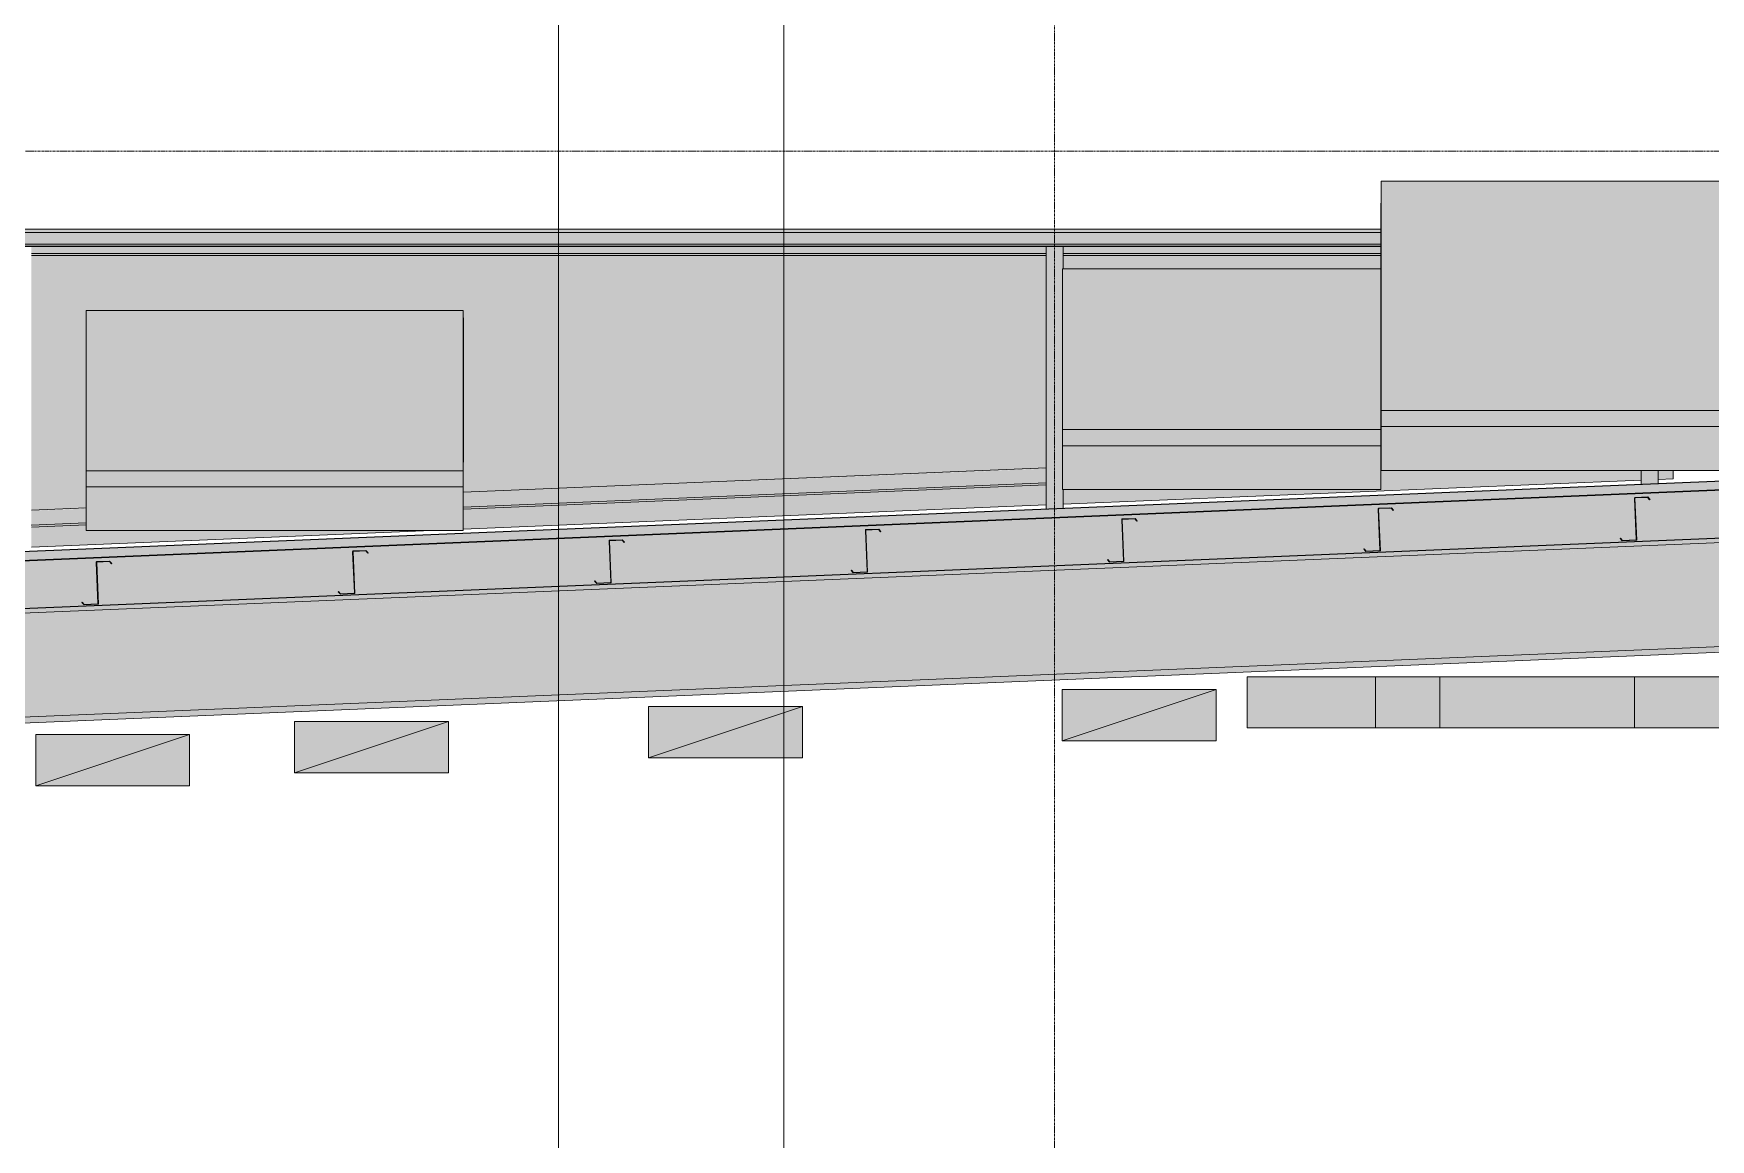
# Model space of a CAD drawing. Header units: inches. Extents: x -23445 to -32, y -314 to 853.
# Drawn here: x -4934.9 to -4542.8, y 30.6 to 289.3 of the extents above; entities that cross this region are included whole.
import ezdxf

# ---------------------------------------------------------------- set-up
doc = ezdxf.new("R2010")
doc.units = ezdxf.units.IN
doc.header["$MEASUREMENT"] = 0
doc.linetypes.add('Grid Line 1_2_', pattern=[0.8749999999999999, 0.4999999999999999, -0.125, 0.125, -0.125])
for name, color, linetype, lineweight in [('A-CLNG', 13, 'Continuous', 9), ('A-CLNG-PATT', 13, 'Continuous', 9), ('A-FLOR-LEVL', 51, 'Continuous', 9), ('A-ROOF', 132, 'Continuous', 9), ('A-WALL', 113, 'Continuous', 9), ('G-ANNO-SYMB', 111, 'Continuous', 9), ('M-EQPM', 50, 'Continuous', 9), ('M-HVAC-DUCT', 70, 'Continuous', 9), ('M-HVAC-DUCT-ANNO', 70, 'Continuous', 9), ('S-BEAM', 12, 'Continuous', 9), ('S-COLS', 52, 'Continuous', 9), ('S-GRID', 1, 'Continuous', 9)]:
    doc.layers.add(name, color=color, linetype=linetype, lineweight=lineweight)
pattern_1 = [(45, (-5032.996, 67.247), (-19.00703027829439, 19.0070302782944), []), (45, (-5032.996, 96.04700000000001), (-19.00703027829439, 19.0070302782944), [])]

# ---------------------------------------------------------------- blocks, each defined once
blk = doc.blocks.new('W-Wide Flange - 2_-3_ deep-1401636-Building Section - East_West looking South _ Fieldhouse')
at = {"layer": 'S-BEAM'}
for points in [[(22084.19640942963, 144.0769256014736), (22780.63922535237, 173.0953762649185), (22780.63922535237, 174.2012395152754), (22084.15041165146, 145.1808722777376), (22084.18952763813, 144.2420885976281)], [(22084.23346061443, 143.1876971664208), (22780.63922535237, 172.2076167838498), (22780.63922535237, 173.0953762649185), (22084.19767191814, 144.0466258773089), (22084.22387106216, 143.4178464208588)], [(22085.17014787045, 120.7072030218436), (22780.63922535237, 149.6850812502552), (22780.63922535237, 172.2046040304987), (22084.23346061443, 143.1876971664208)], [(22085.20719905524, 119.8179745867909), (22780.63922535237, 148.8259468737266), (22780.63922535237, 149.6850812502552), (22085.17014787045, 120.7072030218436), (22085.20593656674, 119.8482743109554)], [(22085.26381659605, 118.4591536073858), (22780.63922535237, 147.4331289722292), (22780.63922535237, 148.7943090158353), (22085.20719905524, 119.8179745867909)]]:
    blk.add_hatch(color=256, dxfattribs=at).paths.add_polyline_path(points, flags=0)
for p, q in [((22084.19640942963, 144.0769256014735), (22780.63922535237, 173.0953762649185)), ((22085.20719905524, 119.8179745867912), (22780.63922535237, 148.7943090158357)), ((22085.26381659605, 118.4591536073856), (22780.63922535237, 147.4331289722297))]:
    blk.add_line(p, q, dxfattribs=at)
blk = doc.blocks.new('Girt_C - 8_D-1405601-Building Section - East_West looking South _ Fieldhouse')
at = {"layer": 'S-BEAM'}
h = blk.add_hatch(color=256, dxfattribs=at)
h.paths.add_polyline_path([(22631.39022535222, 237.7968750001027), (22631.39022535222, 239.4558058261859), (22557.14022535241, 239.4558058261859), (22557.14022535241, 237.7968750001027), (22562.45950625957, 237.7968750001027)], flags=0)
h.paths.add_polyline_path([(22071.68522535232, 237.7968750001028), (22311.89022535241, 237.7968750001027), (22311.89022535241, 239.4558058261859), (22073.23933700476, 239.5000000000084), (22072.76522535241, 240.0746197918102), (22072.76522535241, 241.109375000103), (22069.14022535252, 241.109375000103), (22069.14022535252, 240.8263715670176), (22071.68522535232, 240.8263715670176), (22071.68522535232, 239.455805826186)], flags=0)
h.paths.add_polyline_path([(22553.14022535241, 237.7968750001027), (22553.14022535241, 239.4558058261859), (22315.89022535241, 239.4558058261859), (22315.89022535241, 237.7968750001027), (22545.17988125957, 237.7968750001027)], flags=0)
h.paths.add_polyline_path([(22068.16076668256, 240.8263715670176), (22069.03085035252, 240.8263715670176), (22069.03085035252, 241.109375000103), (22067.90208445955, 241.109375000103), (22067.97910579338, 240.8263715670176), (22068.00434708953, 240.8263715670176)], flags=0)
h = blk.add_hatch(color=256, dxfattribs=at)
h.paths.add_polyline_path([(22320.54475625957, 237.3147842928376), (22553.14022535241, 237.3147842928376), (22553.14022535241, 237.7968750001027), (22315.89022535241, 237.7968750001027), (22315.89022535241, 237.3147842928376)], flags=0)
h.paths.add_polyline_path([(22631.39022535222, 237.3147842928376), (22631.39022535222, 237.7968750001027), (22557.14022535241, 237.7968750001027), (22557.14022535241, 237.3147842928376), (22562.45950625957, 237.3147842928376)], flags=0)
h.paths.add_polyline_path([(22078.63000625957, 237.3147842928377), (22311.89022535241, 237.3147842928376), (22311.89022535241, 237.7968750001027), (22071.68522535232, 237.7968750001028), (22071.68522535232, 237.3147842928377)], flags=0)
h = blk.add_hatch(color=256, dxfattribs=at)
h.paths.add_polyline_path([(22631.39022535222, 237.3138699922462), (22631.39022535222, 237.3147842928376), (22562.45950625957, 237.3138699922462)], flags=0)
h.paths.add_polyline_path([(22553.14022535241, 237.3138699922462), (22553.14022535241, 237.3147842928376), (22545.17988125957, 237.3138699922462)], flags=0)
for p, q in [((22315.89022535241, 237.7968750001014), (22553.14022535241, 237.7968750001014)), ((22553.14022535241, 237.3147842928364), (22315.89022535241, 237.3147842928365)), ((22557.14022535241, 237.7968750001014), (22631.39022535221, 237.7968750001014)), ((22631.39022535221, 237.3147842928364), (22557.14022535241, 237.3147842928364))]:
    blk.add_line(p, q, dxfattribs=at)
blk = doc.blocks.new('Girt_C - 8_D-1405602-Building Section - East_West looking South _ Fieldhouse')
at = {"layer": 'S-BEAM'}
h = blk.add_hatch(color=256, dxfattribs=at)
h.paths.add_polyline_path([(22071.68522535232, 167.4175553611139), (22311.89022535241, 177.4832368406996), (22311.89022535241, 177.6137597176203), (22071.68522535232, 167.5796763505771), (22071.68522535232, 167.5108411812278)], flags=0)
h.paths.add_polyline_path([(22315.89022535241, 177.5927636944516), (22328.70272535242, 178.1812277319162), (22328.70272535242, 178.3142805509538), (22315.89022535241, 177.7279832895158), (22315.89022535241, 177.6493015880503)], flags=0)
h.paths.add_polyline_path([(22416.82772535242, 181.7984928611192), (22553.14022535241, 187.4990169154113), (22553.14022535241, 187.6658430509536), (22416.82772535242, 181.9225932755881), (22416.82772535242, 181.8398416970306)], flags=0)
h.paths.add_polyline_path([(22631.39022535221, 190.7385970277766), (22631.51522535222, 190.7528480588463), (22631.51522535222, 190.9314680509463), (22631.39022535221, 190.8390614379236), (22631.39022535221, 190.7476585354905)], flags=0)
h = blk.add_hatch(color=256, dxfattribs=at)
h.paths.add_polyline_path([(22071.68522535232, 164.1021811740219), (22311.89022535241, 174.1764206600276), (22311.89022535241, 177.4260970277855), (22071.68522535232, 167.4175553611139), (22071.68522535232, 164.411170660027)], flags=0)
h.paths.add_polyline_path([(22315.89022535241, 174.277389507359), (22328.70272535242, 174.8368650067025), (22328.70272535242, 178.1266178611191), (22315.89022535241, 177.5927636944516)], flags=0)
h.paths.add_polyline_path([(22416.82772535242, 178.4831186740265), (22553.14022535241, 184.1628061740263), (22553.14022535241, 187.4781803611189), (22416.82772535242, 181.7984928611192)], flags=0)
h.paths.add_polyline_path([(22631.39022535221, 187.423222840684), (22631.51522535222, 187.4284311740182), (22631.51522535222, 190.7438053611102), (22631.39022535221, 190.7385970277766), (22631.39022535221, 188.7204819703673)], flags=0)
h = blk.add_hatch(color=256, dxfattribs=at)
h.paths.add_polyline_path([(22071.68522535232, 163.6196721667152), (22311.89022535241, 173.6282138333869), (22311.89022535241, 174.1107228406929), (22071.68522535232, 164.1021811740219)], flags=0)
h.paths.add_polyline_path([(22315.89022535241, 173.7948805000523), (22328.70272535242, 174.3287346667198), (22328.70272535242, 174.8112436740265), (22315.89022535241, 174.277389507359), (22315.89022535241, 174.1764206600272)], flags=0)
h.paths.add_polyline_path([(22416.82772535242, 178.0006096667198), (22553.14022535241, 183.6802971667196), (22553.14022535241, 184.1628061740263), (22416.82772535242, 178.4831186740265)], flags=0)
h.paths.add_polyline_path([(22631.39022535221, 186.940713833378), (22634.66455760197, 187.0771443437845), (22631.51522535222, 187.0771443437847), (22631.51522535222, 187.4284311740182), (22631.39022535221, 187.423222840684)], flags=0)
for p, q in [((22631.51522535222, 190.9314680509463), (22631.39022535221, 190.9262597176127)), ((22553.14022535241, 187.6658430509543), (22416.82772535242, 181.9861555509539)), ((22631.39022535221, 187.423222840684), (22631.51522535222, 187.4284311740176)), ((22634.66455760196, 187.0771443437837), (22631.39022535221, 186.9407138333775)), ((22416.82772535242, 178.4831186740259), (22553.14022535241, 184.1628061740257)), ((22553.14022535241, 183.6802971667192), (22416.82772535242, 178.0006096667194)), ((22328.70272535242, 178.3142805509538), (22315.89022535241, 177.7804263842877)), ((22315.87446744607, 174.2767329279281), (22328.70272535242, 174.8112436740259)), ((22328.70272535242, 174.3287346667194), (22315.87486375481, 173.7942404334858))]:
    blk.add_line(p, q, dxfattribs=at)
blk = doc.blocks.new('Girt_Z - 10_D-V198-Building Section - East_West looking South _ Fieldhouse')
at = {"layer": 'S-BEAM', "lineweight": 15}
for p, q in [((22690.73957785752, 180.5317517642919), (22691.14027420054, 170.9150395316995)), ((22691.25735775737, 170.732311825401), (22690.84885690143, 180.5363323680285)), ((22693.8540629838, 180.8491846677222), (22690.91910958159, 180.7268949426302)), ((22690.9207970303, 180.6174953505892), (22693.80765813986, 180.7377812301545)), ((22693.80765813986, 180.7377812301545), (22694.27886724577, 180.221487105489)), ((22694.35965388923, 180.2952191125322), (22693.8540629838, 180.8491846677222)), ((22694.27886724577, 180.221487105489), (22694.35965388923, 180.2952191125322)), ((22687.46047937371, 171.2195062992305), (22687.37969273025, 171.1457742921874)), ((22687.37969273025, 171.1457742921874), (22687.88528363569, 170.5918087369974)), ((22687.93168847962, 170.7032121745651), (22687.46047937371, 171.2195062992305)), ((22687.88528363569, 170.5918087369974), (22691.25735775737, 170.732311825401)), ((22691.06955896019, 170.8339567779223), (22687.93168847962, 170.7032121745651))]:
    blk.add_line(p, q, dxfattribs=at)
for centre, radius, start, end in [((22690.92691530872, 180.5395574914255), 0.1874999999984359, 92.38594402969582, 182.3859440303869), ((22690.9269404919, 180.5395858509648), 0.07815134197464949, 94.50866165067437, 182.3859440303961), ((22691.06216324113, 170.9117849083908), 0.07817873465977615, 275.4283057392703, 2.385944029047335)]:
    blk.add_arc(centre, radius, start, end, dxfattribs=at)
blk = doc.blocks.new('Girt_Z - 10_D-V199-Building Section - East_West looking South _ Fieldhouse')
at = {"layer": 'S-BEAM'}
h = blk.add_hatch(dxfattribs=at)
h.set_pattern_fill('FP_54', color=256, style=0, pattern_type=2)
h.set_pattern_definition(pattern_1)
h.paths.add_polyline_path([(22627.93729925014, 168.0939760542665), (22631.30937337183, 168.2344791426708), (22631.12157457465, 168.3361240951918), (22627.98370409407, 168.2053794918353), (22627.51249498817, 168.7216736165002), (22627.43170834471, 168.6479416094568)], flags=0)
h.paths.add_polyline_path([(22631.30937337183, 168.2344791426708), (22630.90087251589, 178.0384996852979), (22630.79159347197, 178.0339190815613), (22631.192289815, 168.4172068489694)], flags=0)
h.paths.add_polyline_path([(22634.33088286023, 177.723654422758), (22634.41166950369, 177.7973864298014), (22633.90607859825, 178.3513519849917), (22630.97112519605, 178.2290622598997), (22630.97281264476, 178.1196626678583), (22633.85967375432, 178.2399485474236)], flags=0)
at = {"layer": 'S-BEAM', "lineweight": 15}
for p, q in [((22630.79159347197, 178.0339190815613), (22631.192289815, 168.4172068489689)), ((22631.30937337183, 168.2344791426704), (22630.90087251589, 178.0384996852979)), ((22633.90607859825, 178.3513519849916), (22630.97112519605, 178.2290622598996)), ((22630.97281264476, 178.1196626678585), (22633.85967375432, 178.2399485474238)), ((22633.85967375432, 178.2399485474238), (22634.33088286023, 177.7236544227584)), ((22634.41166950369, 177.7973864298016), (22633.90607859825, 178.3513519849916)), ((22634.33088286023, 177.7236544227584), (22634.41166950369, 177.7973864298016)), ((22627.51249498817, 168.7216736164999), (22627.43170834471, 168.6479416094568)), ((22627.43170834471, 168.6479416094568), (22627.93729925014, 168.0939760542668)), ((22627.98370409408, 168.2053794918345), (22627.51249498817, 168.7216736164999)), ((22627.93729925014, 168.0939760542668), (22631.30937337183, 168.2344791426704)), ((22631.12157457465, 168.3361240951916), (22627.98370409408, 168.2053794918345))]:
    blk.add_line(p, q, dxfattribs=at)
for centre, radius, start, end in [((22630.97893092318, 178.0417248086949), 0.1874999999984359, 92.38594402969582, 182.3859440303869), ((22630.97895610636, 178.0417531682342), 0.07815134197464949, 94.50866165067603, 182.3859440303961), ((22631.11417885559, 168.4139522256602), 0.07817873465977615, 275.4283057392703, 2.385944029047335)]:
    blk.add_arc(centre, radius, start, end, dxfattribs=at)
blk = doc.blocks.new('Girt_Z - 10_D-V200-Building Section - East_West looking South _ Fieldhouse')
at = {"layer": 'S-BEAM', "lineweight": 15}
for p, q in [((22570.84360908643, 175.5360863988308), (22571.24430542946, 165.9193741662383)), ((22571.36138898629, 165.7366464599398), (22570.95288813035, 175.5406670025673)), ((22573.95809421271, 175.853519302261), (22571.0231408105, 175.731229577169)), ((22571.02482825921, 175.621829985128), (22573.91168936878, 175.7421158646933)), ((22573.91168936878, 175.7421158646933), (22574.38289847469, 175.2258217400278)), ((22574.46368511815, 175.299553747071), (22573.95809421271, 175.853519302261)), ((22574.38289847469, 175.2258217400278), (22574.46368511815, 175.299553747071)), ((22567.56451060263, 166.2238409337693), (22567.48372395916, 166.1501089267261)), ((22567.48372395916, 166.1501089267261), (22567.9893148646, 165.5961433715362)), ((22568.03571970853, 165.7075468091039), (22567.56451060263, 166.2238409337693)), ((22567.9893148646, 165.5961433715362), (22571.36138898629, 165.7366464599398)), ((22571.1735901891, 165.838291412461), (22568.03571970853, 165.7075468091039))]:
    blk.add_line(p, q, dxfattribs=at)
for centre, radius, start, end in [((22571.03094653763, 175.5438921259643), 0.1874999999984359, 92.38594402969582, 182.3859440303959), ((22571.03097172082, 175.5439204855036), 0.07815134197101466, 94.50866164822588, 182.3859440303747), ((22571.16619447005, 165.9161195429296), 0.0781787346586504, 275.4283057379631, 2.385944030369768)]:
    blk.add_arc(centre, radius, start, end, dxfattribs=at)
blk = doc.blocks.new('Girt_Z - 10_D-V201-Building Section - East_West looking South _ Fieldhouse')
at = {"layer": 'S-BEAM'}
h = blk.add_hatch(dxfattribs=at)
h.set_pattern_fill('FP_54', color=256, style=0, pattern_type=2)
h.set_pattern_definition(pattern_1)
h.paths.add_polyline_path([(22508.04133047906, 163.0983106888061), (22511.41340460075, 163.2388137772097), (22511.22560580357, 163.3404587297307), (22508.08773532299, 163.2097141263743), (22507.61652621709, 163.7260082510391), (22507.53573957362, 163.6522762439957)], flags=0)
h.paths.add_polyline_path([(22511.41340460075, 163.2388137772097), (22511.00490374481, 173.0428343198375), (22510.89562470089, 173.0382537161009), (22511.29632104392, 163.4215414835083)], flags=0)
h.paths.add_polyline_path([(22514.43491408915, 172.7279890572976), (22514.51570073261, 172.801721064341), (22514.01010982717, 173.3556866195306), (22511.07515642497, 173.2333968944393), (22511.07684387367, 173.1239973023978), (22513.96370498324, 173.2442831819631)], flags=0)
at = {"layer": 'S-BEAM', "lineweight": 15}
for p, q in [((22510.89562470089, 173.0382537161001), (22511.29632104392, 163.4215414835077)), ((22511.41340460075, 163.2388137772092), (22511.00490374481, 173.0428343198367)), ((22514.01010982717, 173.3556866195304), (22511.07515642496, 173.2333968944384)), ((22511.07684387367, 173.1239973023974), (22513.96370498324, 173.2442831819627)), ((22513.96370498324, 173.2442831819627), (22514.43491408915, 172.7279890572972)), ((22514.51570073261, 172.8017210643404), (22514.01010982717, 173.3556866195304)), ((22514.43491408915, 172.7279890572972), (22514.51570073261, 172.8017210643404)), ((22507.61652621709, 163.7260082510388), (22507.53573957362, 163.6522762439956)), ((22507.53573957362, 163.6522762439956), (22508.04133047906, 163.0983106888056)), ((22508.08773532299, 163.2097141263733), (22507.61652621709, 163.7260082510388)), ((22508.04133047906, 163.0983106888056), (22511.41340460075, 163.2388137772092)), ((22511.22560580356, 163.3404587297305), (22508.08773532299, 163.2097141263733))]:
    blk.add_line(p, q, dxfattribs=at)
for centre, radius, start, end in [((22511.08296215209, 173.0460594432337), 0.1874999999984359, 92.38594402969582, 182.3859440303869), ((22511.08298733528, 173.046087802773), 0.07815134197101466, 94.50866164822597, 182.3859440303963), ((22511.21821008451, 163.418286860199), 0.0781787346586504, 275.4283057379612, 2.385944030369768)]:
    blk.add_arc(centre, radius, start, end, dxfattribs=at)
blk = doc.blocks.new('Girt_Z - 10_D-V202-Building Section - East_West looking South _ Fieldhouse')
at = {"layer": 'S-BEAM', "lineweight": 15}
for p, q in [((22450.94764031535, 170.5404210333696), (22451.34833665838, 160.9237088007771)), ((22451.46542021521, 160.7409810944786), (22451.05691935927, 170.5450016371061)), ((22454.06212544163, 170.8578539367998), (22451.12717203942, 170.7355642117078)), ((22451.12885948813, 170.6261646196668), (22454.0157205977, 170.7464504992321)), ((22454.0157205977, 170.7464504992321), (22454.48692970361, 170.2301563745666)), ((22454.56771634707, 170.3038883816098), (22454.06212544163, 170.8578539367998)), ((22454.48692970361, 170.2301563745666), (22454.56771634707, 170.3038883816098)), ((22447.66854183155, 161.2281755683082), (22447.58775518808, 161.154443561265)), ((22447.58775518808, 161.154443561265), (22448.09334609352, 160.600478006075)), ((22448.13975093745, 160.7118814436427), (22447.66854183155, 161.2281755683082)), ((22451.27762141802, 160.8426260469999), (22448.13975093745, 160.7118814436427)), ((22448.09334609352, 160.600478006075), (22451.46542021521, 160.7409810944786))]:
    blk.add_line(p, q, dxfattribs=at)
for centre, radius, start, end in [((22451.13497776655, 170.5482267605031), 0.1874999999984359, 92.38594402969582, 182.3859440303959), ((22451.13500294974, 170.5482551200424), 0.07815134197101466, 94.50866164822588, 182.3859440303747), ((22451.27022569897, 160.9204541774684), 0.0781787346586504, 275.4283057379631, 2.385944030369768)]:
    blk.add_arc(centre, radius, start, end, dxfattribs=at)
blk = doc.blocks.new('Girt_Z - 10_D-V203-Building Section - East_West looking South _ Fieldhouse')
at = {"layer": 'S-BEAM'}
h = blk.add_hatch(dxfattribs=at)
h.set_pattern_fill('FP_54', color=256, style=0, pattern_type=2)
h.set_pattern_definition(pattern_1)
h.paths.add_polyline_path([(22388.14536170798, 158.1026453233442), (22391.51743582966, 158.2431484117478), (22391.32963703249, 158.3447933642695), (22388.19176655191, 158.2140487609123), (22387.72055744601, 158.7303428855772), (22387.63977080254, 158.6566108785345)], flags=0)
h.paths.add_polyline_path([(22391.51743582966, 158.2431484117478), (22391.10893497373, 168.0471689543756), (22390.99965592981, 168.0425883506397), (22391.40035227283, 158.4258761180464)], flags=0)
h.paths.add_polyline_path([(22394.53894531807, 167.7323236918357), (22394.61973196153, 167.8060556988791), (22394.11414105609, 168.3600212540694), (22391.17918765388, 168.2377315289774), (22391.18087510259, 168.1283319369366), (22394.06773621216, 168.2486178165012)], flags=0)
at = {"layer": 'S-BEAM', "lineweight": 15}
for p, q in [((22390.99965592981, 168.042588350639), (22391.40035227283, 158.4258761180465)), ((22391.51743582966, 158.243148411748), (22391.10893497373, 168.0471689543755)), ((22394.11414105609, 168.3600212540692), (22391.17918765388, 168.2377315289772)), ((22391.18087510259, 168.1283319369361), (22394.06773621216, 168.2486178165015)), ((22394.06773621216, 168.2486178165015), (22394.53894531807, 167.732323691836)), ((22394.61973196153, 167.8060556988792), (22394.11414105609, 168.3600212540692)), ((22394.53894531807, 167.732323691836), (22394.61973196153, 167.8060556988792)), ((22387.72055744601, 158.7303428855775), (22387.63977080254, 158.6566108785344)), ((22387.63977080254, 158.6566108785344), (22388.14536170798, 158.1026453233444)), ((22388.19176655191, 158.2140487609121), (22387.72055744601, 158.7303428855775)), ((22388.14536170798, 158.1026453233444), (22391.51743582966, 158.243148411748)), ((22391.32963703248, 158.3447933642693), (22388.19176655191, 158.2140487609121))]:
    blk.add_line(p, q, dxfattribs=at)
for centre, radius, start, end in [((22391.18699338101, 168.0503940777725), 0.1874999999984359, 92.38594402969582, 182.3859440303869), ((22391.1870185642, 168.0504224373118), 0.07815134197101466, 94.50866164822433, 182.3859440303963), ((22391.32224131342, 158.4226214947378), 0.0781787346586504, 275.4283057379612, 2.385944030369768)]:
    blk.add_arc(centre, radius, start, end, dxfattribs=at)
blk = doc.blocks.new('Carrier_48TC_Standard_Efficiency_Gas_Heat_Electric_Cooling_Packaged_Rooftop_Unit_3_to_15_nominal_tons - 15 ton 48TC__16-873539-Building Section - East_West looking South _ Fieldhouse')
at = {"layer": 'M-EQPM'}
for points in [[(22717.97613125957, 197.3271443437853), (22747.39022535222, 197.3271443437853), (22747.39022535222, 254.7021443437847), (22631.51522535222, 254.7021443437847), (22631.57800625957, 197.3271443437853), (22709.33631875958, 197.3271443437853)], [(22631.51522535222, 203.4521443437835), (22631.51522535222, 249.5771443437842), (22631.39022535222, 249.5771443437842), (22631.39022535222, 203.4521443437835)], [(22631.51522535222, 187.0771443437851), (22747.39022535222, 187.0771443437851), (22747.39022535222, 201.0771443437853), (22631.51522535222, 201.0771443437853), (22631.51522535222, 193.706920660028)]]:
    blk.add_hatch(color=256, dxfattribs=at).paths.add_polyline_path(points, flags=0)
for p, q in [((22631.51522535222, 254.7021443437843), (22747.39022535222, 254.7021443437843)), ((22631.51522535222, 254.7021443437843), (22631.51522535222, 197.3271443437841)), ((22747.39022535222, 197.3271443437841), (22747.39022535222, 254.7021443437843)), ((22631.39022535221, 203.4521443437829), (22631.39022535221, 249.5771443437829)), ((22631.39022535221, 249.5771443437829), (22631.51522535222, 249.5771443437829)), ((22631.51522535222, 203.4521443437829), (22631.39022535221, 203.4521443437829)), ((22631.51522535222, 201.0771443437844), (22747.39022535222, 201.0771443437844)), ((22631.51522535222, 201.0771443437844), (22631.51522535222, 187.0771443437844)), ((22747.39022535222, 187.0771443437844), (22747.39022535222, 201.0771443437844)), ((22747.39022535222, 197.3271443437841), (22631.51522535222, 197.3271443437841)), ((22747.39022535222, 187.0771443437844), (22631.51522535222, 187.0771443437844))]:
    blk.add_line(p, q, dxfattribs=at)
blk = doc.blocks.new('Carrier_48TC_Standard_Efficiency_Gas_Heat_Electric_Cooling_Packaged_Rooftop_Unit_3_to_15_nominal_tons - 7_5 ton 48TC__08-873531-Building Section - East_West looking South _ Fieldhouse')
at = {"layer": 'M-EQPM'}
for points in [[(22372.38363125957, 183.2509608044174), (22416.82772535242, 183.2509608044174), (22416.82772535242, 224.5009608044174), (22328.70272535242, 224.5009608044174), (22328.70272535242, 183.2509608044174), (22363.74381875958, 183.2509608044174)], [(22416.95272535242, 202.875960804417), (22416.95272535242, 222.7509608044163), (22416.82772535242, 222.7509608044163), (22416.82772535242, 202.875960804417)], [(22416.82772535242, 189.0009608044163), (22416.95272535242, 189.0009608044163), (22416.95272535242, 202.875960804417), (22416.82772535242, 202.875960804417), (22416.82772535242, 193.7069206600274)], [(22328.70272535242, 173.0009608044179), (22416.82772535242, 173.0009608044179), (22416.82772535242, 187.0009608044181), (22328.70272535242, 187.0009608044181)]]:
    blk.add_hatch(color=256, dxfattribs=at).paths.add_polyline_path(points, flags=0)
for p, q in [((22328.70272535242, 224.500960804417), (22416.82772535242, 224.500960804417)), ((22328.70272535242, 183.2509608044169), (22328.70272535242, 224.500960804417)), ((22416.82772535242, 183.2509608044169), (22416.82772535242, 224.500960804417)), ((22416.82772535242, 222.7509608044157), (22416.95272535242, 222.7509608044157)), ((22416.95272535242, 222.7509608044157), (22416.95272535242, 202.8759608044164)), ((22416.82772535242, 202.8759608044163), (22416.95272535242, 202.8759608044163)), ((22416.95272535242, 202.8759608044163), (22416.95272535242, 189.0009608044161)), ((22416.82772535242, 189.0009608044161), (22416.95272535242, 189.0009608044161)), ((22328.70272535242, 187.0009608044172), (22416.82772535242, 187.0009608044172)), ((22328.70272535242, 173.0009608044172), (22328.70272535242, 187.0009608044172)), ((22416.82772535242, 173.0009608044172), (22416.82772535242, 187.0009608044172)), ((22416.82772535242, 183.2509608044169), (22328.70272535242, 183.2509608044169)), ((22416.82772535242, 173.0009608044172), (22328.70272535242, 173.0009608044172))]:
    blk.add_line(p, q, dxfattribs=at)
blk = doc.blocks.new('Carrier_48TC_Standard_Efficiency_Gas_Heat_Electric_Cooling_Packaged_Rooftop_Unit_3_to_15_nominal_tons - 6 ton 48TC__07-1350223-Building Section - East_West looking South _ Fieldhouse')
at = {"layer": 'M-EQPM'}
for points in [[(22614.29838125957, 192.8502837147587), (22631.39022535221, 192.8502837147587), (22631.39022535221, 234.225283714759), (22557.01522535221, 234.225283714759), (22557.01522535221, 192.8502837147587), (22605.65856875957, 192.8502837147587)], [(22631.51522535221, 198.9752837147597), (22631.51522535221, 203.4521443437841), (22631.39022535221, 203.4521443437841), (22631.39022535221, 198.9752837147597)], [(22614.29838125957, 182.6002837147585), (22631.39022535221, 182.6002837147585), (22631.39022535221, 196.6002837147587), (22557.01522535221, 196.6002837147587), (22557.01522535221, 182.6002837147585), (22597.01875625957, 182.6002837147585)], [(22631.51522535221, 198.8502837147581), (22631.51522535221, 198.9752837147597), (22631.39022535221, 198.9752837147597), (22631.39022535221, 198.8502837147581)]]:
    blk.add_hatch(color=256, dxfattribs=at).paths.add_polyline_path(points, flags=0)
for p, q in [((22557.01522535221, 234.2252837147577), (22631.39022535221, 234.2252837147577)), ((22557.01522535221, 192.8502837147575), (22557.01522535221, 234.2252837147577)), ((22631.39022535221, 192.8502837147575), (22631.39022535221, 203.4521443437826)), ((22557.01522535221, 196.6002837147578), (22631.39022535221, 196.6002837147578)), ((22557.01522535221, 182.6002837147578), (22557.01522535221, 196.6002837147578)), ((22631.39022535221, 198.9752837147584), (22631.51522535221, 198.9752837147584)), ((22631.39022535221, 198.8502837147571), (22631.51522535221, 198.8502837147571)), ((22631.39022535221, 182.6002837147578), (22631.39022535221, 196.6002837147578)), ((22631.39022535221, 192.8502837147575), (22557.01522535221, 192.8502837147575)), ((22631.39022535221, 182.6002837147578), (22557.01522535221, 182.6002837147578))]:
    blk.add_line(p, q, dxfattribs=at)
blk = doc.blocks.new('Girt_Z - 10_D-1390502-Building Section - East_West looking South _ Fieldhouse')
at = {"layer": 'S-BEAM'}
h = blk.add_hatch(color=256, dxfattribs=at)
h.paths.add_polyline_path([(22328.19737732244, 155.6048126406137), (22331.56945144413, 155.7453157290172), (22331.38165264695, 155.846960681539), (22328.24378216637, 155.7162160781818), (22327.77257306047, 156.2325102028467), (22327.691786417, 156.158778195804)], flags=0)
h.paths.add_polyline_path([(22331.56945144413, 155.7453157290172), (22331.16095058819, 165.5493362716451), (22331.05167154427, 165.5447556679085), (22331.4523678873, 155.9280434353159)], flags=0)
h.paths.add_polyline_path([(22334.59096093252, 165.2344910091052), (22334.67174757599, 165.3082230161486), (22334.16615667055, 165.8621885713389), (22331.23120326834, 165.7398988462469), (22331.23289071705, 165.6304992542054), (22334.11975182662, 165.7507851337707)], flags=0)
at = {"layer": 'S-BEAM', "lineweight": 15}
for p, q in [((22331.05167154427, 165.5447556679084), (22331.45236788729, 155.9280434353159)), ((22331.56945144412, 155.7453157290174), (22331.16095058819, 165.5493362716449)), ((22334.16615667055, 165.8621885713386), (22331.23120326834, 165.7398988462466)), ((22331.23289071705, 165.6304992542056), (22334.11975182662, 165.7507851337709)), ((22334.11975182662, 165.7507851337709), (22334.59096093252, 165.2344910091054)), ((22334.67174757599, 165.3082230161486), (22334.16615667055, 165.8621885713386)), ((22334.59096093252, 165.2344910091054), (22334.67174757599, 165.3082230161486)), ((22327.77257306047, 156.232510202847), (22327.691786417, 156.1587781958038)), ((22327.691786417, 156.1587781958038), (22328.19737732244, 155.6048126406138)), ((22328.24378216637, 155.7162160781815), (22327.77257306047, 156.232510202847)), ((22328.19737732244, 155.6048126406138), (22331.56945144412, 155.7453157290174)), ((22331.38165264694, 155.8469606815387), (22328.24378216637, 155.7162160781815))]:
    blk.add_line(p, q, dxfattribs=at)
for centre, radius, start, end in [((22331.23900899547, 165.5525613950419), 0.1874999999984359, 92.38594402969582, 182.3859440303956), ((22331.23903417866, 165.5525897545812), 0.07815134197101466, 94.50866164822588, 182.3859440303747), ((22331.37425692788, 155.9247888120072), 0.0781787346586504, 275.4283057379613, 2.38594403039141)]:
    blk.add_arc(centre, radius, start, end, dxfattribs=at)
blk = doc.blocks.new('Rectangular Elbow - Radius - 1 W-1459285-Building Section - East_West looking South _ Fieldhouse')
at = {"layer": 'M-HVAC-DUCT'}
for points in [[(22630.20272535221, 126.8203181467411), (22630.20272535221, 138.8203181467411), (22600.20272535221, 138.8203181467411), (22600.20272535221, 126.8203181467411)], [(22632.21234429544, 126.8203181467411), (22645.20272535221, 126.8203181467411), (22645.20272535221, 138.8203181467411), (22630.20272535221, 138.8203181467411), (22630.20272535221, 126.8203181467411), (22631.57800625957, 126.8203181467411)]]:
    blk.add_hatch(color=256, dxfattribs=at).paths.add_polyline_path(points, flags=0)
for p, q in [((22630.20272535221, 138.8203181467403), (22600.20272535221, 138.8203181467403)), ((22600.20272535221, 138.8203181467403), (22600.20272535221, 126.8203181467403)), ((22630.20272535221, 126.8203181467403), (22630.20272535221, 138.8203181467403)), ((22645.20272535221, 138.8203181467403), (22630.20272535221, 138.8203181467403)), ((22645.20272535221, 138.8203181467403), (22645.20272535221, 126.8203181467403)), ((22600.20272535221, 126.8203181467403), (22630.20272535221, 126.8203181467403)), ((22630.20272535221, 126.8203181467403), (22645.20272535221, 126.8203181467403))]:
    blk.add_line(p, q, dxfattribs=at)
blk = doc.blocks.new('Rectangular Elbow - Radius - 1 W-V217-Building Section - East_West looking South _ Fieldhouse')
at = {"layer": 'M-HVAC-DUCT'}
blk.add_hatch(color=256, dxfattribs=at).paths.add_polyline_path([(22735.518710644, 126.820318146741), (22735.76522535243, 126.820318146741), (22735.76522535243, 138.820318146741), (22690.76522535243, 138.820318146741), (22690.76522535243, 126.820318146741), (22734.78186738545, 126.820318146741)], flags=0)
for p, q in [((22690.76522535243, 126.8203181467403), (22690.76522535243, 138.8203181467403)), ((22735.76522535243, 138.8203181467403), (22690.76522535243, 138.8203181467403)), ((22735.76522535243, 126.820318146741), (22735.76522535243, 138.820318146741)), ((22735.76522535243, 138.8203181467403), (22735.76522535243, 126.8203181467403)), ((22735.76522535243, 126.8203181467403), (22690.76522535243, 126.8203181467403))]:
    blk.add_line(p, q, dxfattribs=at)

msp = doc.modelspace()

# ---------------------------------------------------------------- hatches: boundary and pattern name
at = {"layer": 'A-CLNG-PATT'}
h = msp.add_hatch(dxfattribs=at)
h.set_pattern_fill('FP_61', color=256, style=0, pattern_type=2)
h.set_pattern_definition([(161.57, (-5032.036, 68.207), (-7.680223697288786, -0.0009795936816989759), [0, -54.643, 6.067, 0]), (18.43, (-5033.956, 68.207), (-7.680223697288786, 0.00097959368169942), [0, -54.643, 6.067, 0]), (108.43, (-5032.036, 68.207), (3.838295292656201, -19.20136532245489), [18.21099999999999, -42.49899999999999]), (71.57, (-5033.956, 68.207), (3.838295292656203, 19.20136532245489), [18.211, -42.499])])
h.paths.add_polyline_path([(-5189.680632698379, 144.2420885976287), (-4452.410010674696, 174.9616978486151), (-4452.410010674696, 186.0963507788474), (-5189.680632698379, 155.3767415278603), (-5189.680632698379, 154.6459206600277)], flags=0)
at = {"layer": 'A-ROOF'}
msp.add_hatch(color=256, dxfattribs=at).paths.add_polyline_path([(-5256.410010675256, 152.7265591121861), (-4440.597510676846, 186.7187466121236), (-4440.597510676846, 188.7204819703677), (-5256.410010675256, 154.6459206600277)], flags=0)
at = {"layer": 'A-WALL', "lineweight": 5}
for points in [[(-4619.910010674976, 242.6876794211173), (-4619.910010674972, 243.5000000000043), (-5192.715803011724, 243.4341387421743), (-5178.472510674801, 242.6876794211173), (-4688.840729767617, 242.6876794211173)], [(-4619.910010674976, 240.0000000000047), (-4619.910010674976, 242.6876794211173), (-5178.472510674801, 242.6283691356971), (-5178.472510674801, 240.0000000000047), (-4688.840729767617, 240.0000000000047)], [(-4619.910010674976, 239.5000000000079), (-4619.910010674976, 240.0000000000047), (-5178.446622327148, 239.9741116523555), (-5177.972510674805, 239.5000000000079), (-4688.840729767617, 239.5000000000079)]]:
    msp.add_hatch(color=256, dxfattribs=at).paths.add_polyline_path(points, flags=0)
at = {"layer": 'A-WALL'}
h = msp.add_hatch(color=256, dxfattribs=at)
h.paths.add_polyline_path([(-5190.160010674805, 158.4895788162732), (-5183.615010674865, 158.7622871496044), (-5183.615010674865, 166.9453125002094), (-5189.972567127668, 166.9453125002094), (-5189.949854767619, 167.0546875002078), (-5183.615010674865, 167.0546875002078), (-5183.615010674865, 196.1875000001027), (-5189.972567127708, 196.1875000001027), (-5189.949854767619, 196.2968750001005), (-5183.615010674865, 196.2968750001005), (-5183.544726876527, 240.8263715670164), (-5183.398151567635, 240.8263715670164), (-5183.398151567635, 241.1875000001007), (-5189.972567127686, 241.1875000001021), (-5189.949854767619, 241.2968750001025), (-5178.535010674779, 241.2968750001025), (-5178.535010674779, 241.7500000000045), (-5190.160010674805, 241.7500000000045), (-5190.160010674805, 241.1093750001012), (-5190.05063567467, 241.1134705454878), (-5189.972510674666, 237.7823227415251), (-5189.514082826507, 237.3976561032118), (-5189.584387721316, 237.3138699922451), (-5190.160010674805, 237.7968750001023), (-5190.160010674805, 196.1093750001012), (-5190.050635674692, 196.1134705454878), (-5190.050635674692, 192.8478774002128), (-5189.514082826528, 192.3976561032118), (-5189.585477342353, 192.3147842928379), (-5190.160010674805, 192.7968750001023), (-5190.160010674805, 166.8671875002078), (-5190.050635674648, 166.8712830455952), (-5189.972510674648, 163.5401352416324), (-5189.514082826488, 163.1554686033184), (-5189.584387721297, 163.0716824923524), (-5190.160010674805, 163.5546875002096), (-5190.160010674805, 158.5000000000004)], flags=0)
h.paths.add_polyline_path([(-5179.615010674865, 158.9289538162706), (-4939.410010674779, 168.9374954829413), (-4939.410010674779, 173.6272987394754), (-5179.615010674865, 163.5581653968854), (-5179.615010674865, 159.2650617624438)], flags=0)
h.paths.add_polyline_path([(-5179.615010674865, 167.6052180509498), (-4939.410010674779, 177.6137597176205), (-4939.410010674779, 192.3138699922458), (-5179.615010674865, 192.3138699922458), (-5179.615010674865, 174.1764206600278)], flags=0)
h.paths.add_polyline_path([(-4935.410010674776, 169.1041621496076), (-4841.886842959349, 173.0009608044176), (-4922.597510674772, 173.0334298097711), (-4922.597510674772, 174.3278195728085), (-4935.410010674776, 173.7939654061417), (-4935.410010674776, 169.2937956600276)], flags=0)
h.paths.add_polyline_path([(-4834.472510674772, 173.3098913162748), (-4698.160010674776, 178.9895788162744), (-4698.160010674776, 183.6793820728085), (-4834.472510674772, 177.9996945728089), (-4834.472510674772, 173.3589100067672)], flags=0)
h.paths.add_polyline_path([(-4935.410010674776, 177.7804263842868), (-4922.597510674772, 178.3142805509535), (-4922.597510674772, 224.5009608044179), (-4834.472510674772, 224.5009608044179), (-4834.472510674772, 222.7509608044161), (-4834.347510674772, 222.7509608044161), (-4834.347510674772, 189.0009608044161), (-4834.472510674772, 189.0009608044161), (-4834.472510674772, 181.986155550954), (-4698.160010674776, 187.6658430509542), (-4698.160010674776, 237.3138699922451), (-4935.410010674776, 237.3138699922451), (-4935.410010674776, 179.059045660028)], flags=0)
h.paths.add_polyline_path([(-4694.160010674779, 179.1562454829413), (-4559.035010674779, 184.7864538162746), (-4559.035010674779, 187.077144343785), (-4616.613716171352, 187.077144343785), (-4619.910010674976, 186.9397987394672), (-4619.910010674976, 182.6002837147584), (-4694.160010674779, 182.6002837147584)], flags=0)
h.paths.add_polyline_path([(-4555.035010674779, 184.9531204829409), (-4551.535010674779, 185.0989538162741), (-4551.535010674779, 187.077144343785), (-4555.035010674779, 187.077144343785)], flags=0)
h.paths.add_polyline_path([(-4619.910010674976, 190.9262597176123), (-4619.785010674972, 190.9314680509462), (-4619.785010674972, 198.8502837147573), (-4619.910010674976, 198.8502837147573), (-4619.910010674976, 193.2476563828902)], flags=0)
h.paths.add_polyline_path([(-5103.55172976762, 196.2968750001025), (-4939.410010674779, 196.2968750001025), (-4939.410010674779, 237.3138699922451), (-5179.615010674865, 237.3138699922451), (-5179.615010674865, 196.2968750001025), (-5172.67022976762, 196.2968750001025)], flags=0)
h.paths.add_polyline_path([(-4688.840729767617, 234.2252837147582), (-4619.910010674976, 234.2252837147582), (-4619.910010674976, 237.3138699922451), (-4694.160010674779, 237.3138699922451), (-4694.160010674779, 234.2252837147582)], flags=0)
at = {"layer": 'M-HVAC-DUCT', "lineweight": 5}
msp.add_hatch(color=256, dxfattribs=at).paths.add_polyline_path([(-4560.535010674761, 126.8203181467404), (-4560.535010674761, 138.8203181467411), (-4606.097510674979, 138.8203181467411), (-4606.097510674979, 126.8203181467404)], flags=0)
at = {"layer": 'M-HVAC-DUCT-ANNO'}
for points in [[(-4658.40979257795, 123.8203181467418), (-4658.40979257795, 135.8203181467411), (-4694.40979257795, 135.8203181467411), (-4694.40979257795, 123.8203181467418)], [(-4755.097510674965, 119.8203181467406), (-4755.097510674965, 131.8203181467406), (-4791.097510674968, 131.8203181467406), (-4791.097510674968, 119.8203181467406), (-4757.959229767617, 119.8203181467406)], [(-4837.910010674772, 116.3203181467404), (-4837.910010674772, 128.3203181467404), (-4873.910010674768, 128.3203181467404), (-4873.910010674768, 116.3203181467404)], [(-4898.410010674983, 113.3203181467404), (-4898.410010674983, 125.3203181467404), (-4934.410010674983, 125.3203181467404), (-4934.410010674983, 113.3203181467404)]]:
    msp.add_hatch(color=256, dxfattribs=at).paths.add_polyline_path(points, flags=0)
at = {"layer": 'S-COLS', "lineweight": 5}
h = msp.add_hatch(color=256, dxfattribs=at)
h.paths.add_polyline_path([(-4698.160010674779, 175.8567674455109), (-4694.160010674779, 176.0234341121772), (-4694.171614864317, 176.1531589376445), (-4698.160010674779, 175.9869757788751)], flags=0)
h.paths.add_polyline_path([(-4698.160010674779, 177.9887111371192), (-4694.160010674779, 178.1553778037862), (-4694.178410508208, 182.6002837147584), (-4694.285010674979, 182.6002837147584), (-4694.232826256022, 234.2252837147582), (-4694.160010674779, 234.2252837147582), (-4694.240132931216, 239.4558058261855), (-4698.160010674779, 239.4558058261855), (-4698.160010674779, 183.9416706600275)], flags=0)
h = msp.add_hatch(color=256, dxfattribs=at)
h.paths.add_polyline_path([(-4559.035010674779, 181.6536424455105), (-4555.035010674779, 181.8203091121775), (-4555.048619698344, 181.9499504028938), (-4559.035010674779, 181.7838507788753)], flags=0)
h.paths.add_polyline_path([(-4559.035010674779, 183.7855861371195), (-4555.035010674779, 183.9522528037864), (-4555.05495780773, 187.077144343785), (-4559.035010674779, 187.077144343785), (-4559.035010674779, 183.9416706600275)], flags=0)

# ---------------------------------------------------------------- linework, layer by layer
at = {"layer": 'A-CLNG', "lineweight": 25}
for p, q in [((-4452.660010674525, 186.0859341121876), (-5189.680632698379, 155.3767415278603)), ((-5189.680632698379, 144.2420885976277), (-4452.660010674525, 174.951281181955))]:
    msp.add_line(p, q, dxfattribs=at)
at = {"layer": 'A-FLOR-LEVL', "linetype": 'Grid Line 1_2_'}
msp.add_line((-5504.341205134457, 261.7499999999999), (-79.89091440352786, 261.7499999999999), dxfattribs=at)
at = {"layer": 'A-ROOF', "lineweight": 25}
for p, q in [((-4440.597510676849, 188.7204819703666), (-5256.410010675256, 154.7282944704301)), ((-5256.410010675256, 152.7265591121861), (-4440.597510676849, 186.7187466121225))]:
    msp.add_line(p, q, dxfattribs=at)
at = {"layer": 'A-WALL'}
for p, q in [((-4619.910010674972, 243.5000000000036), (-5193.972510674805, 243.5000000000036)), ((-4619.910010674972, 242.6876794211166), (-5178.472510674797, 242.6876794211166)), ((-4619.910010674972, 240.0000000000037), (-5178.472510674797, 240.0000000000037)), ((-4619.910010674972, 239.4558058261851), (-5178.016704848622, 239.4558058261851)), ((-4619.910010674972, 239.5000000000074), (-5177.972510674801, 239.5000000000074)), ((-4694.174779643283, 179.1556301092533), (-4559.017894354671, 184.7871669962788)), ((-4555.052331250226, 184.9523987922972), (-4551.535010674779, 185.0989538162741)), ((-4551.535010674779, 185.0989538162741), (-4551.535010674779, 187.0771443437844)), ((-4834.472510674772, 173.3098913162745), (-4698.145416092924, 178.9901869238514)), ((-4935.421519551179, 169.1036826130909), (-4841.886842959349, 173.0009608044171))]:
    msp.add_line(p, q, dxfattribs=at)
at = {"layer": 'G-ANNO-SYMB'}
for p, q in [((-4812.126616614496, -82.79948688786065), (-4812.126616614496, 592.8795793069728)), ((-4759.446235209034, -198.025019574), (-4759.446235209034, 495.0639421455541))]:
    msp.add_line(p, q, dxfattribs=at)
at = {"layer": 'M-HVAC-DUCT'}
for p, q in [((-4606.097510674979, 126.8203181467403), (-4606.097510674979, 138.8203181467403)), ((-4560.535010674757, 138.8203181467403), (-4606.097510674979, 138.8203181467403)), ((-4560.535010674757, 138.8203181467403), (-4560.535010674757, 126.8203181467403)), ((-4560.535010674757, 126.8203181467403), (-4606.097510674979, 126.8203181467403))]:
    msp.add_line(p, q, dxfattribs=at)
at = {"layer": 'M-HVAC-DUCT-ANNO'}
for p, q in [((-4658.40979257795, 135.8203181467411), (-4694.40979257795, 123.8203181467411)), ((-4694.40979257795, 135.8203181467411), (-4694.40979257795, 123.8203181467411)), ((-4658.40979257795, 135.8203181467411), (-4694.40979257795, 135.8203181467411)), ((-4658.40979257795, 123.8203181467411), (-4658.40979257795, 135.8203181467411)), ((-4755.097510674968, 131.8203181467402), (-4791.097510674968, 119.8203181467402)), ((-4791.097510674968, 131.8203181467402), (-4791.097510674968, 119.8203181467402)), ((-4755.097510674968, 131.8203181467402), (-4791.097510674968, 131.8203181467402)), ((-4755.097510674968, 119.8203181467402), (-4755.097510674968, 131.8203181467402)), ((-4837.910010674772, 128.3203181467402), (-4873.910010674772, 116.3203181467402)), ((-4873.910010674772, 128.3203181467402), (-4873.910010674772, 116.3203181467402)), ((-4837.910010674772, 128.3203181467402), (-4873.910010674772, 128.3203181467402)), ((-4837.910010674772, 116.3203181467402), (-4837.910010674772, 128.3203181467402)), ((-4898.410010674983, 125.3203181467401), (-4934.410010674983, 113.3203181467401)), ((-4934.410010674983, 125.3203181467401), (-4934.410010674983, 113.3203181467401)), ((-4898.410010674983, 125.3203181467401), (-4934.410010674983, 125.3203181467401)), ((-4898.410010674983, 113.3203181467401), (-4898.410010674983, 125.3203181467401)), ((-4694.40979257795, 123.8203181467411), (-4658.40979257795, 123.8203181467411)), ((-4791.097510674968, 119.8203181467402), (-4755.097510674968, 119.8203181467402)), ((-4873.910010674772, 116.3203181467402), (-4837.910010674772, 116.3203181467402)), ((-4934.410010674983, 113.3203181467401), (-4898.410010674983, 113.3203181467401))]:
    msp.add_line(p, q, dxfattribs=at)
at = {"layer": 'S-COLS'}
for p, q in [((-4698.160010674779, 239.4558058261855), (-4698.160010674779, 177.9887111371199)), ((-4694.160010674779, 234.2252837147582), (-4694.160010674779, 239.4558058261855)), ((-4559.035010674779, 187.077144343785), (-4559.035010674779, 183.7855861371201)), ((-4555.035010674779, 183.9522528037871), (-4555.035010674779, 187.077144343785)), ((-4694.160010674779, 178.1553778037862), (-4694.160010674779, 182.6002837147584)), ((-4559.035010674779, 181.783850778876), (-4559.035010674779, 181.6536424455105)), ((-4555.035010674779, 181.8203091121775), (-4555.035010674779, 181.9505174455423)), ((-4698.160010674779, 175.9869757788751), (-4698.160010674779, 175.8567674455109)), ((-4694.160010674779, 176.0234341121779), (-4694.160010674779, 176.1536424455421))]:
    msp.add_line(p, q, dxfattribs=at)
at = {"layer": 'S-GRID', "linetype": 'Grid Line 1_2_'}
msp.add_line((-4696.160010674979, -273.1608068449274), (-4696.160010674979, 671.8918076611269), dxfattribs=at)

# ---------------------------------------------------------------- block references
at = {"layer": 'M-EQPM'}
for name in ['Carrier_48TC_Standard_Efficiency_Gas_Heat_Electric_Cooling_Packaged_Rooftop_Unit_3_to_15_nominal_tons - 15 ton 48TC__16-873539-Building Section - East_West looking South _ Fieldhouse', 'Carrier_48TC_Standard_Efficiency_Gas_Heat_Electric_Cooling_Packaged_Rooftop_Unit_3_to_15_nominal_tons - 6 ton 48TC__07-1350223-Building Section - East_West looking South _ Fieldhouse', 'Carrier_48TC_Standard_Efficiency_Gas_Heat_Electric_Cooling_Packaged_Rooftop_Unit_3_to_15_nominal_tons - 7_5 ton 48TC__08-873531-Building Section - East_West looking South _ Fieldhouse']:
    msp.add_blockref(name, (-27251.30023602719, 0), dxfattribs=at)
at = {"layer": 'M-HVAC-DUCT'}
for name in ['Rectangular Elbow - Radius - 1 W-1459285-Building Section - East_West looking South _ Fieldhouse', 'Rectangular Elbow - Radius - 1 W-V217-Building Section - East_West looking South _ Fieldhouse']:
    msp.add_blockref(name, (-27251.30023602719, 0), dxfattribs=at)
at = {"layer": 'S-BEAM'}
for name in ['Girt_C - 8_D-1405601-Building Section - East_West looking South _ Fieldhouse', 'Girt_C - 8_D-1405602-Building Section - East_West looking South _ Fieldhouse', 'Girt_Z - 10_D-V198-Building Section - East_West looking South _ Fieldhouse', 'Girt_Z - 10_D-V199-Building Section - East_West looking South _ Fieldhouse', 'W-Wide Flange - 2_-3_ deep-1401636-Building Section - East_West looking South _ Fieldhouse', 'Girt_Z - 10_D-V201-Building Section - East_West looking South _ Fieldhouse', 'Girt_Z - 10_D-V200-Building Section - East_West looking South _ Fieldhouse', 'Girt_Z - 10_D-V202-Building Section - East_West looking South _ Fieldhouse', 'Girt_Z - 10_D-1390502-Building Section - East_West looking South _ Fieldhouse', 'Girt_Z - 10_D-V203-Building Section - East_West looking South _ Fieldhouse']:
    msp.add_blockref(name, (-27251.30023602719, 0), dxfattribs=at)

doc.saveas('drawing.dxf')
